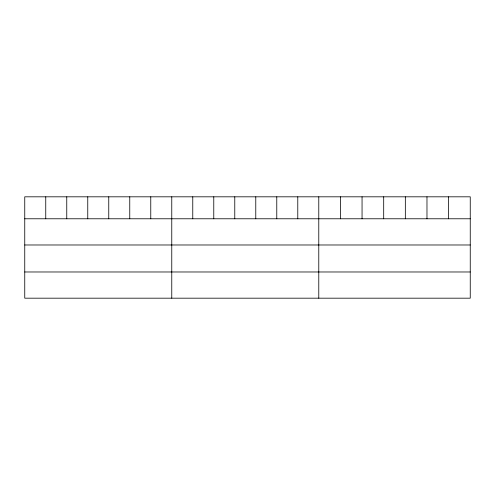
<?xml version="1.0" encoding="UTF-8"?>
<svg xmlns="http://www.w3.org/2000/svg" width="495" height="495" viewBox="0 0 495 495"><rect width="100%" height="100%" fill="white"/><g stroke="black" fill="none" stroke-linecap="round" stroke-linejoin="round"><path stroke-width="0.74" d="M470.25 218.778L470.25 298.182L24.75 298.182L24.75 196.818L470.25 196.818L470.25 218.778L24.75 218.778M24.75 244.982L470.25 244.982M24.75 271.978L470.25 271.978M448.612 196.818L448.612 218.778M426.975 196.818L426.975 218.778M405.337 196.818L405.337 218.778M383.693 196.818L383.693 218.778M362.055 196.818L362.055 218.778M340.418 196.818L340.418 218.778M318.78 196.818L318.78 298.182M297.78 196.818L297.78 218.778M276.773 196.818L276.773 218.778M255.773 196.818L255.773 218.778M234.772 196.818L234.772 218.778M213.772 196.818L213.772 218.778M192.765 196.818L192.765 218.778M171.765 196.818L171.765 298.182M150.765 196.818L150.765 218.778M129.758 196.818L129.758 218.778M108.758 196.818L108.758 218.778M87.757 196.818L87.757 218.778M66.757 196.818L66.757 218.778M45.75 196.818L45.75 218.778"/></g></svg>
